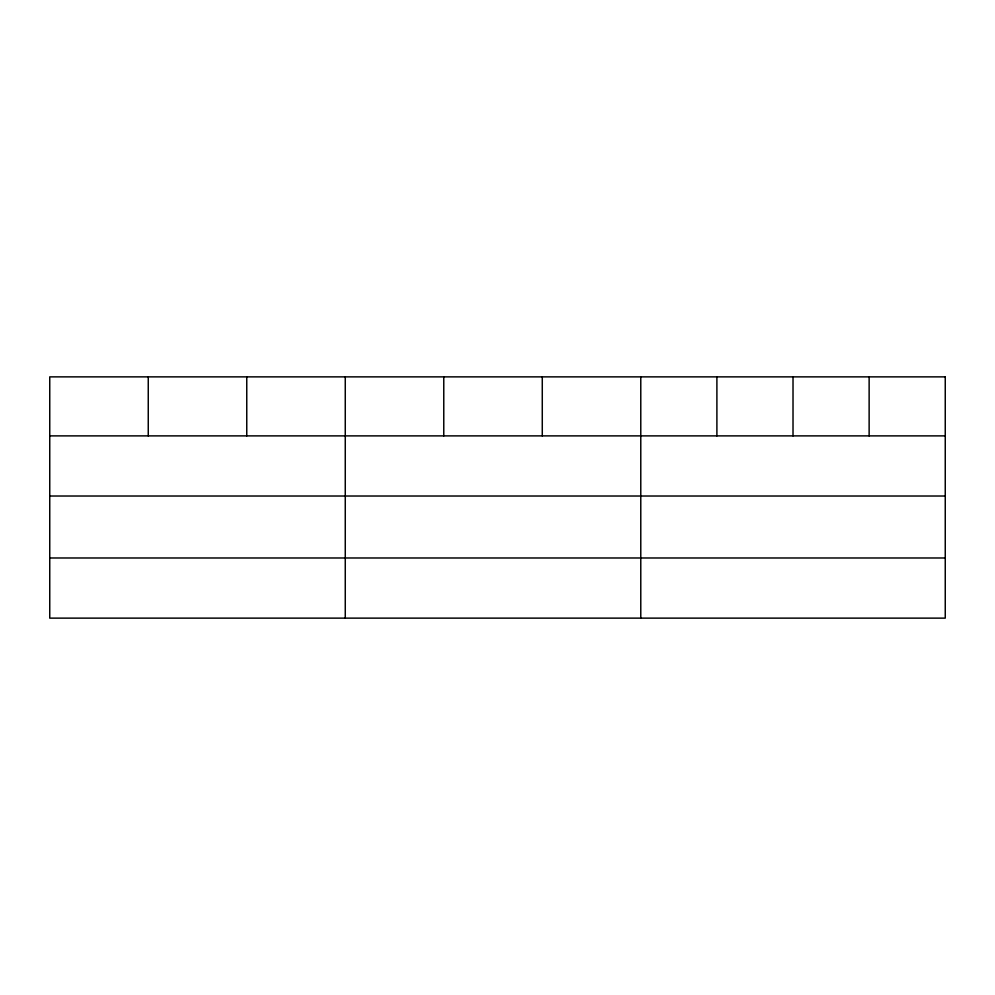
<?xml version="1.0" encoding="UTF-8"?>
<svg xmlns="http://www.w3.org/2000/svg" width="995" height="995" viewBox="0 0 995 995"><rect width="100%" height="100%" fill="white"/><g stroke="black" fill="none" stroke-linecap="round" stroke-linejoin="round"><path stroke-width="1.49" d="M49.75 435.885L945.25 435.885M49.75 496.02L945.25 496.02M49.75 557.984L945.25 557.984M869.132 376.869L869.132 435.885M793.015 376.869L793.015 435.885M716.897 376.869L716.897 435.885M640.78 376.869L640.78 618.131M542.275 376.869L542.275 435.885M443.77 376.869L443.77 435.885M345.265 376.869L345.265 618.131M246.76 376.869L246.76 435.885M148.255 376.869L148.255 435.885M945.25 376.869L49.75 376.869L49.75 618.131L945.25 618.131L945.25 376.869"/></g></svg>
